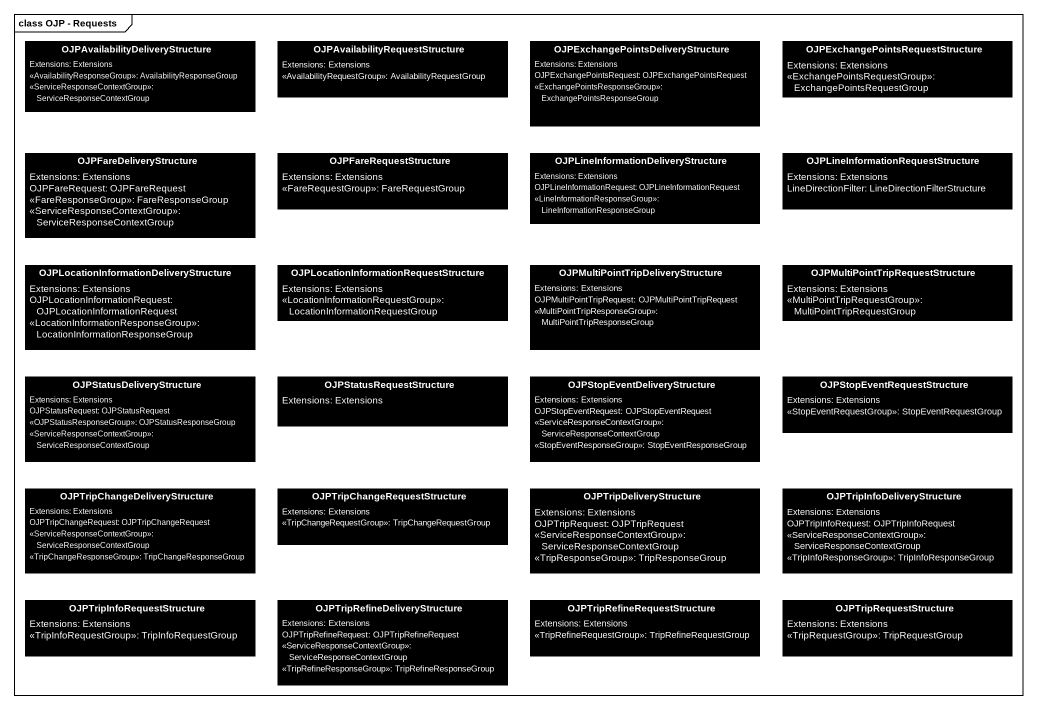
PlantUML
@startuml
mainframe class OJP - Requests
hide circle
hide empty members
class "OJPAvailabilityDeliveryStructure" as OJPAvailabilityDeliveryStruc #000000 {
  Extensions: Extensions
  <<AvailabilityResponseGroup>>: AvailabilityResponseGroup
  <<ServiceResponseContextGroup>>: ServiceResponseContextGroup
}
class "OJPAvailabilityRequestStructure" as OJPAvailabilityRequestStruct #000000 {
  Extensions: Extensions
  <<AvailabilityRequestGroup>>: AvailabilityRequestGroup
}
class "OJPExchangePointsDeliveryStructure" as OJPExchangePointsDeliveryStr #000000 {
  Extensions: Extensions
  OJPExchangePointsRequest: OJPExchangePointsRequest
  <<ExchangePointsResponseGroup>>: ExchangePointsResponseGroup
}
class "OJPExchangePointsRequestStructure" as OJPExchangePointsRequestStru #000000 {
  Extensions: Extensions
  <<ExchangePointsRequestGroup>>: ExchangePointsRequestGroup
}
class OJPFareDeliveryStructure #000000 {
  Extensions: Extensions
  OJPFareRequest: OJPFareRequest
  <<FareResponseGroup>>: FareResponseGroup
  <<ServiceResponseContextGroup>>: ServiceResponseContextGroup
}
class OJPFareRequestStructure #000000 {
  Extensions: Extensions
  <<FareRequestGroup>>: FareRequestGroup
}
class "OJPLineInformationDeliveryStructure" as OJPLineInformationDeliverySt #000000 {
  Extensions: Extensions
  OJPLineInformationRequest: OJPLineInformationRequest
  <<LineInformationResponseGroup>>: LineInformationResponseGroup
}
class "OJPLineInformationRequestStructure" as OJPLineInformationRequestStr #000000 {
  Extensions: Extensions
  LineDirectionFilter: LineDirectionFilterStructure
}
class "OJPLocationInformationDeliveryStructure" as OJPLocationInformationDelive #000000 {
  Extensions: Extensions
  OJPLocationInformationRequest: OJPLocationInformationRequest
  <<LocationInformationResponseGroup>>: LocationInformationResponseGroup
}
class "OJPLocationInformationRequestStructure" as OJPLocationInformationReques #000000 {
  Extensions: Extensions
  <<LocationInformationRequestGroup>>: LocationInformationRequestGroup
}
class "OJPMultiPointTripDeliveryStructure" as OJPMultiPointTripDeliveryStr #000000 {
  Extensions: Extensions
  OJPMultiPointTripRequest: OJPMultiPointTripRequest
  <<MultiPointTripResponseGroup>>: MultiPointTripResponseGroup
}
class "OJPMultiPointTripRequestStructure" as OJPMultiPointTripRequestStru #000000 {
  Extensions: Extensions
  <<MultiPointTripRequestGroup>>: MultiPointTripRequestGroup
}
class OJPStatusDeliveryStructure #000000 {
  Extensions: Extensions
  OJPStatusRequest: OJPStatusRequest
  <<OJPStatusResponseGroup>>: OJPStatusResponseGroup
  <<ServiceResponseContextGroup>>: ServiceResponseContextGroup
}
class OJPStatusRequestStructure #000000 {
  Extensions: Extensions
}
class "OJPStopEventDeliveryStructure" as OJPStopEventDeliveryStructur #000000 {
  Extensions: Extensions
  OJPStopEventRequest: OJPStopEventRequest
  <<ServiceResponseContextGroup>>: ServiceResponseContextGroup
  <<StopEventResponseGroup>>: StopEventResponseGroup
}
class OJPStopEventRequestStructure #000000 {
  Extensions: Extensions
  <<StopEventRequestGroup>>: StopEventRequestGroup
}
class "OJPTripChangeDeliveryStructure" as OJPTripChangeDeliveryStructu #000000 {
  Extensions: Extensions
  OJPTripChangeRequest: OJPTripChangeRequest
  <<ServiceResponseContextGroup>>: ServiceResponseContextGroup
  <<TripChangeResponseGroup>>: TripChangeResponseGroup
}
class "OJPTripChangeRequestStructure" as OJPTripChangeRequestStructur #000000 {
  Extensions: Extensions
  <<TripChangeRequestGroup>>: TripChangeRequestGroup
}
class OJPTripDeliveryStructure #000000 {
  Extensions: Extensions
  OJPTripRequest: OJPTripRequest
  <<ServiceResponseContextGroup>>: ServiceResponseContextGroup
  <<TripResponseGroup>>: TripResponseGroup
}
class OJPTripInfoDeliveryStructure #000000 {
  Extensions: Extensions
  OJPTripInfoRequest: OJPTripInfoRequest
  <<ServiceResponseContextGroup>>: ServiceResponseContextGroup
  <<TripInfoResponseGroup>>: TripInfoResponseGroup
}
class OJPTripInfoRequestStructure #000000 {
  Extensions: Extensions
  <<TripInfoRequestGroup>>: TripInfoRequestGroup
}
class "OJPTripRefineDeliveryStructure" as OJPTripRefineDeliveryStructu #000000 {
  Extensions: Extensions
  OJPTripRefineRequest: OJPTripRefineRequest
  <<ServiceResponseContextGroup>>: ServiceResponseContextGroup
  <<TripRefineResponseGroup>>: TripRefineResponseGroup
}
class "OJPTripRefineRequestStructure" as OJPTripRefineRequestStructur #000000 {
  Extensions: Extensions
  <<TripRefineRequestGroup>>: TripRefineRequestGroup
}
class OJPTripRequestStructure #000000 {
  Extensions: Extensions
  <<TripRequestGroup>>: TripRequestGroup
}
@enduml
